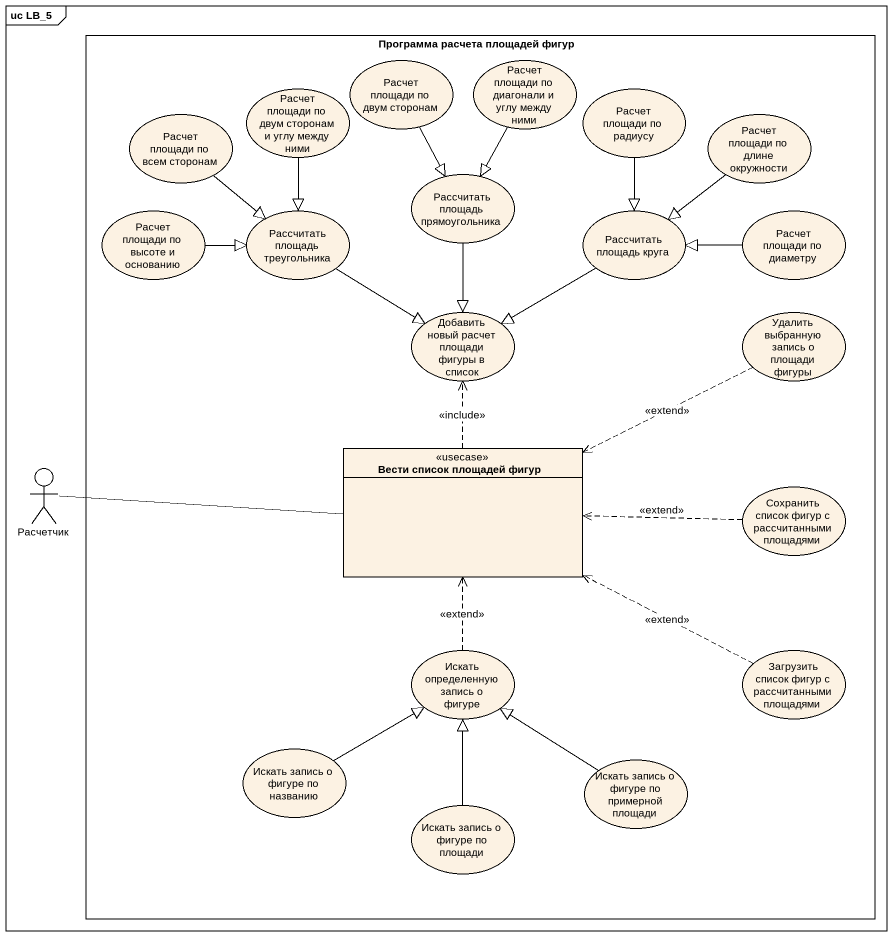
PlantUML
@startuml
mainframe uc LB_5
allowmixing
hide circle
hide empty members
rectangle "Программа расчета площадей фигур" as Программа_расчета_площадей {
  usecase "Расчет площади по двум сторонам и углу между ними" as Расчет_площади_по_двум
  usecase "Расчет площади по двум сторонам" as Расчет_площади_по_двум_2
  usecase "Расчет площади по диагонали и углу между ними" as Расчет_площади_по_диагонали
  usecase "Расчет площади по радиусу" as Расчет_площади_по_радиусу
  usecase "Расчет площади по всем сторонам" as Расчет_площади_по_всем
  usecase "Расчет площади по длине окружности" as Расчет_площади_по_длине
  usecase "Рассчитать площадь прямоугольника" as Рассчитать_площадь
  usecase "Расчет площади по высоте и основанию" as Расчет_площади_по_высоте_и
  usecase "Рассчитать площадь треугольника" as Рассчитать_площадь_2
  usecase "Рассчитать площадь круга" as Рассчитать_площадь_круга
  usecase "Расчет площади по диаметру" as Расчет_площади_по_диаметру
  usecase "Добавить новый расчет площади фигуры в список" as Добавить_новый_расчет
  usecase "Удалить выбранную запись о площади фигуры" as Удалить_выбранную_запись_о
  class "Вести список площадей фигур" as Вести_список_площадей_фигур <<usecase>>
  usecase "Сохранить список фигур с рассчитанными площадями" as Сохранить_список_фигур_с
  usecase "Искать определенную запись о фигуре" as Искать_определенную_запись
  usecase "Загрузить список фигур с рассчитанными площадями" as Загрузить_список_фигур_с
  usecase "Искать запись о фигуре по названию" as Искать_запись_о_фигуре_по
  usecase "Искать запись о фигуре по примерной площади" as Искать_запись_о_фигуре_по_2
  usecase "Искать запись о фигуре по площади" as Искать_запись_о_фигуре_по_3
}
actor Расчетчик
Расчет_площади_по_двум --|> Рассчитать_площадь_2
Расчет_площади_по_двум_2 --|> Рассчитать_площадь
Расчет_площади_по_диагонали --|> Рассчитать_площадь
Расчет_площади_по_радиусу --|> Рассчитать_площадь_круга
Расчет_площади_по_всем --|> Рассчитать_площадь_2
Расчет_площади_по_длине --|> Рассчитать_площадь_круга
Рассчитать_площадь --|> Добавить_новый_расчет
Расчет_площади_по_высоте_и -right-|> Рассчитать_площадь_2
Рассчитать_площадь_2 --|> Добавить_новый_расчет
Рассчитать_площадь_круга -left-|> Добавить_новый_расчет
Расчет_площади_по_диаметру -left-|> Рассчитать_площадь_круга
Удалить_выбранную_запись_о .left.> Вести_список_площадей_фигур : <<extend>>
Вести_список_площадей_фигур .up.> Добавить_новый_расчет : <<include>>
Расчетчик -right- Вести_список_площадей_фигур
Сохранить_список_фигур_с .left.> Вести_список_площадей_фигур : <<extend>>
Искать_определенную_запись .up.> Вести_список_площадей_фигур : <<extend>>
Загрузить_список_фигур_с .left.> Вести_список_площадей_фигур : <<extend>>
Искать_запись_о_фигуре_по -right-|> Искать_определенную_запись
Искать_запись_о_фигуре_по_2 -up-|> Искать_определенную_запись
Искать_запись_о_фигуре_по_3 -up-|> Искать_определенную_запись
@enduml
